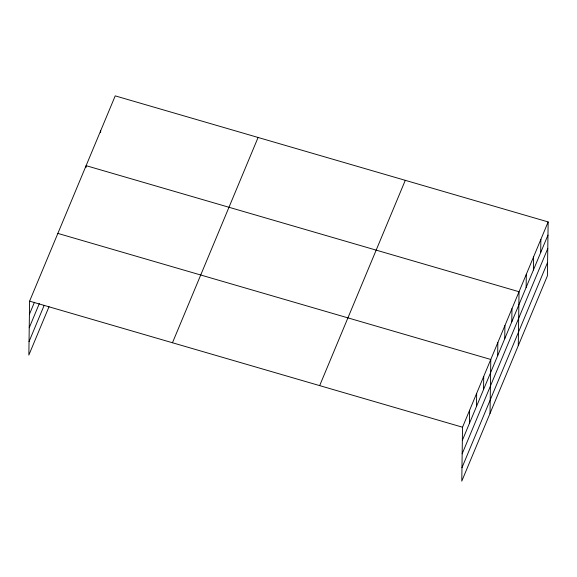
<?xml version="1.0" encoding="UTF-8"?>
<svg xmlns="http://www.w3.org/2000/svg" width="577" height="577" viewBox="0 0 577 577"><rect width="100%" height="100%" fill="white"/><g stroke="black" fill="none" stroke-linecap="round" stroke-linejoin="round"><path stroke-width="0.87" d="M548.15 221.929L462.53 427.218L461.78 481.131L547.4 275.849L548.15 221.929L115.22 95.869L29.6 301.151L28.85 355.071L49.031 306.683M86.088 167.417L86.11 165.664L519.04 291.731L518.283 345.645M100.643 132.522L100.665 130.763M469.411 423.446L469.591 410.283M476.472 406.511L476.66 393.341M483.54 389.569L483.721 376.406M490.032 413.392L490.782 359.471L57.859 233.404M497.662 355.699L497.85 342.536M504.731 338.764L504.911 325.601M511.792 321.829L511.972 308.666M526.13 287.44L526.318 274.277M533.408 269.993L533.595 256.83M540.685 252.546L540.873 239.383M29.42 314.314L34.461 302.218M29.232 327.765L39.323 303.567M29.038 341.62L44.177 305.327M172.465 342.752L258.092 137.47M319.665 385.616L405.285 180.327M462.343 440.381L547.97 235.091M462.155 453.825L547.775 248.543M461.968 467.687L547.587 262.398M29.6 301.151L462.53 427.218"/></g></svg>
